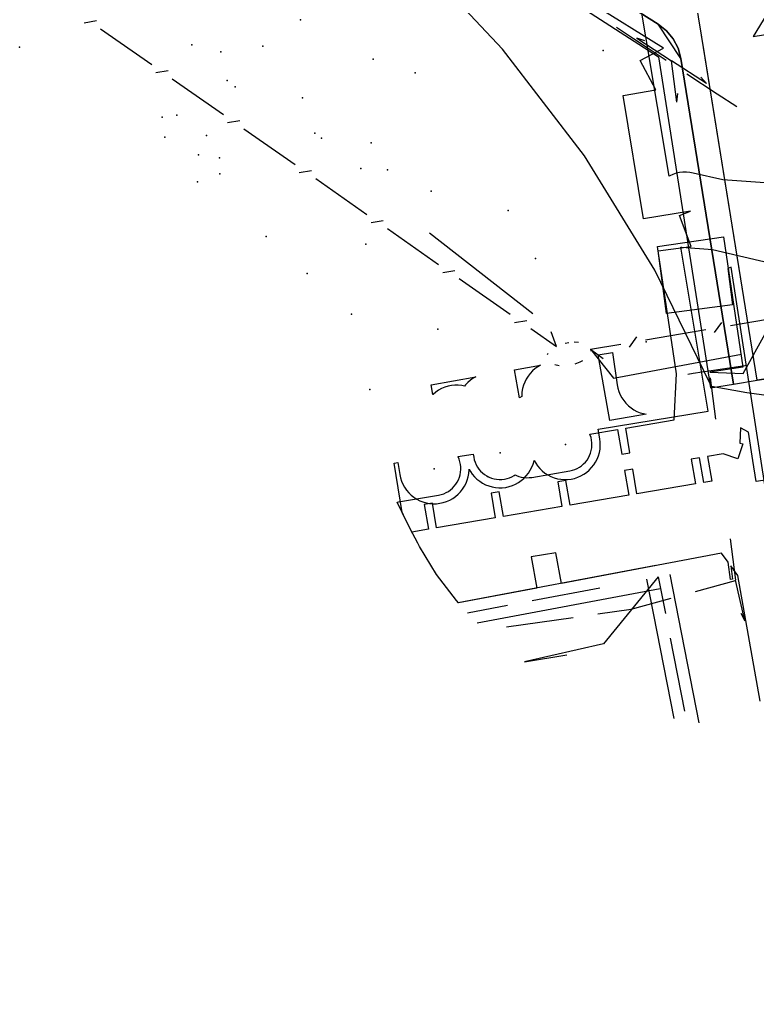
# Model space of a CAD drawing. Header units: metres. Extents: x -3782 to -2031, y 18790 to 19846.
# Drawn here: x -2536.9 to -2492.5, y 19607.6 to 19666 of the extents above; entities that cross this region are included whole.
import ezdxf

# ---------------------------------------------------------------- set-up
doc = ezdxf.new("R2010")
doc.units = ezdxf.units.M
for name, color, linetype in [('BOUNDARY', 7, 'Continuous'), ('CURB', 7, 'Continuous'), ('ELECTR_CABLE', 7, 'Continuous'), ('ELECTR_CABLE_COMM', 7, 'Continuous'), ('GAS', 7, 'Continuous'), ('GRASS', 7, 'Continuous'), ('GROUND', 7, 'Continuous'), ('HEAT', 7, 'Continuous'), ('OVERHEAD_POWER_LINE', 7, 'Continuous'), ('ROAD', 7, 'Continuous'), ('SIDEWALK_PATH', 7, 'Continuous'), ('TREE', 7, 'Continuous'), ('WATER_PIPELINE', 7, 'Continuous')]:
    doc.layers.add(name, color=color, linetype=linetype)

msp = doc.modelspace()

# ---------------------------------------------------------------- linework, layer by layer
at = {"layer": 'BOUNDARY'}
msp.add_lwpolyline([(-2419.987, 19607.631), (-2426.816, 19611.058), (-2433.941, 19613.818), (-2441.277, 19615.881), (-2441.355, 19615.925), (-2444.139, 19617.811), (-2445.697, 19618.812), (-2447.681, 19620.711), (-2449.238, 19622.35), (-2455.079, 19627.414), (-2461.381, 19631.891), (-2468.086, 19635.738), (-2475.131, 19638.921), (-2482.451, 19641.409), (-2489.976, 19643.178), (-2493.199, 19643.614), (-2495.313, 19644.008), (-2495.42, 19644.205), (-2498.71, 19650.978), (-2502.947, 19657.843), (-2507.854, 19664.246), (-2513.381, 19670.122)], dxfattribs=at)
at = {"layer": 'CURB'}
for points in [[(-2493.995, 19644.144), (-2497.152, 19663.688), (-2498.515, 19665.748), (-2523.954, 19681.775), (-2525.463, 19681.149)], [(-2495.889, 19664.958), (-2496.268, 19667.304), (-2496.792, 19669.391)], [(-2492.564, 19644.375), (-2495.889, 19664.958)]]:
    msp.add_lwpolyline(points, dxfattribs=at)
at = {"layer": 'ELECTR_CABLE'}
for points in [[(-2501.019, 19665.564), (-2500, 19664.889)], [(-2500, 19664.889), (-2499.065, 19664.27)], [(-2499.065, 19664.27), (-2498.039, 19663.59)], [(-2496.789, 19662.762), (-2494.975, 19661.561)], [(-2494.975, 19661.561), (-2493.796, 19660.809)], [(-2493.166, 19645.258), (-2496.411, 19644.779)], [(-2496.411, 19644.779), (-2496.733, 19644.731)], [(-2496.28, 19631.701), (-2493.873, 19632.368)], [(-2500.132, 19630.633), (-2497.725, 19631.3)], [(-2502.132, 19630.354), (-2500.132, 19630.633)], [(-2507.616, 19629.587), (-2503.617, 19630.146)]]:
    msp.add_lwpolyline(points, dxfattribs=at)
for points in [[(-2499.677, 19642.271), (-2501.419, 19641.961), (-2502.121, 19645.899), (-2501.264, 19646.051), (-2500.973, 19644.099), (-2500.933, 19643.897), (-2500.873, 19643.7), (-2500.794, 19643.51), (-2500.696, 19643.328), (-2500.582, 19643.157), (-2500.451, 19642.998), (-2500.305, 19642.852), (-2500.146, 19642.721), (-2499.974, 19642.607), (-2499.792, 19642.51), (-2499.602, 19642.431), (-2499.405, 19642.372), (-2499.23, 19642.337)], [(-2507.137, 19645.004), (-2505.585, 19645.28), (-2505.74, 19645.192), (-2505.908, 19645.073), (-2506.063, 19644.937), (-2506.204, 19644.787), (-2506.331, 19644.624), (-2506.44, 19644.45), (-2506.532, 19644.265), (-2506.605, 19644.073), (-2506.659, 19643.874), (-2506.693, 19643.67), (-2506.708, 19643.465), (-2506.706, 19643.405), (-2506.836, 19643.318)], [(-2512.153, 19644.11), (-2509.473, 19644.588), (-2509.627, 19644.499), (-2509.795, 19644.38), (-2509.951, 19644.244), (-2510.092, 19644.094), (-2510.141, 19644.032), (-2510.315, 19644.065), (-2510.52, 19644.084), (-2510.726, 19644.082), (-2510.931, 19644.061), (-2511.133, 19644.019), (-2511.33, 19643.958), (-2511.52, 19643.878), (-2511.701, 19643.779), (-2511.871, 19643.664), (-2512.03, 19643.532), (-2512.047, 19643.514)]]:
    msp.add_lwpolyline(points, close=True, dxfattribs=at)
at = {"layer": 'ELECTR_CABLE_COMM'}
for points in [[(-2532.985, 19665.838), (-2532.247, 19665.97)], [(-2532, 19665.475), (-2528.925, 19663.333)], [(-2528.679, 19662.838), (-2527.941, 19662.97)], [(-2527.694, 19662.475), (-2524.619, 19660.333)], [(-2524.373, 19659.838), (-2523.635, 19659.97)], [(-2523.388, 19659.476), (-2520.313, 19657.333)], [(-2520.067, 19656.839), (-2519.329, 19656.971)], [(-2519.082, 19656.476), (-2516.007, 19654.334)], [(-2515.761, 19653.839), (-2515.023, 19653.971)], [(-2514.777, 19653.476), (-2511.701, 19651.334)], [(-2506.035, 19648.37), (-2512.245, 19653.195)], [(-2511.455, 19650.839), (-2510.717, 19650.971)], [(-2510.471, 19650.477), (-2507.396, 19648.334)], [(-2494.179, 19647.668), (-2490.557, 19648.285)], [(-2507.149, 19647.84), (-2506.411, 19647.972)], [(-2506.165, 19647.477), (-2504.627, 19646.406)], [(-2495.135, 19647.236), (-2494.702, 19647.848)], [(-2504.627, 19646.406), (-2504.948, 19647.283)], [(-2500.236, 19646.368), (-2499.803, 19646.979)], [(-2499.28, 19646.799), (-2495.658, 19647.416)], [(-2504.098, 19646.602), (-2503.887, 19646.649)], [(-2503.567, 19646.679), (-2503.303, 19646.668)], [(-2502.57, 19646.239), (-2500.759, 19646.548)], [(-2505.157, 19645.919), (-2505.125, 19645.997)], [(-2502.57, 19646.239), (-2502.565, 19646.118)], [(-2502.57, 19646.239), (-2501.202, 19644.502)], [(-2502.57, 19646.239), (-2501.817, 19645.687)], [(-2501.202, 19644.502), (-2493.515, 19645.949)], [(-2504.459, 19645.245), (-2504.73, 19645.294)], [(-2503.221, 19645.463), (-2503.517, 19645.351)], [(-2503.063, 19645.55), (-2503.221, 19645.463)]]:
    msp.add_lwpolyline(points, dxfattribs=at)
at = {"layer": 'GAS'}
msp.add_lwpolyline([(-2486.392, 19639.249), (-2492.639, 19638.305), (-2492.83, 19639.566), (-2493.084, 19641.253), (-2493.57, 19641.523), (-2493.613, 19640.611), (-2493.438, 19640.553), (-2493.731, 19639.666), (-2494.613, 19639.957), (-2495.547, 19639.799), (-2495.296, 19638.32), (-2495.781, 19638.237), (-2496.032, 19639.716), (-2496.525, 19639.633), (-2496.274, 19638.154), (-2499.791, 19637.558), (-2500.041, 19639.037), (-2500.534, 19638.954), (-2500.284, 19637.475), (-2503.8, 19636.879), (-2504.051, 19638.358), (-2504.544, 19638.274), (-2504.293, 19636.795), (-2507.81, 19636.2), (-2508.06, 19637.678), (-2508.553, 19637.595), (-2508.303, 19636.116), (-2511.819, 19635.52), (-2512.07, 19636.999), (-2512.563, 19636.916), (-2512.312, 19635.437), (-2513.308, 19635.268), (-2513.412, 19635.47), (-2514.189, 19637.068), (-2514.112, 19637.077), (-2511.699, 19637.485), (-2511.546, 19637.519), (-2511.397, 19637.568), (-2511.253, 19637.631), (-2511.116, 19637.707), (-2510.987, 19637.797), (-2510.868, 19637.899), (-2510.759, 19638.012), (-2510.662, 19638.136), (-2510.577, 19638.268), (-2510.506, 19638.408), (-2510.449, 19638.554), (-2510.406, 19638.705), (-2510.379, 19638.86), (-2510.367, 19639.017), (-2510.37, 19639.174), (-2510.388, 19639.329), (-2510.422, 19639.483), (-2510.471, 19639.632), (-2510.534, 19639.776), (-2510.543, 19639.793), (-2509.623, 19639.949), (-2509.59, 19639.754), (-2509.557, 19639.601), (-2509.508, 19639.452), (-2509.445, 19639.308), (-2509.368, 19639.171), (-2509.278, 19639.042), (-2509.176, 19638.923), (-2509.063, 19638.814), (-2508.939, 19638.717), (-2508.807, 19638.633), (-2508.721, 19638.589), (-2508.72, 19638.581), (-2508.708, 19638.583), (-2508.667, 19638.562), (-2508.521, 19638.505), (-2508.37, 19638.462), (-2508.215, 19638.435), (-2508.058, 19638.422), (-2507.901, 19638.426), (-2507.745, 19638.444), (-2507.592, 19638.478), (-2507.443, 19638.527), (-2507.299, 19638.59), (-2507.162, 19638.667), (-2507.108, 19638.705), (-2507.033, 19638.667), (-2506.887, 19638.61), (-2506.736, 19638.567), (-2506.581, 19638.54), (-2506.425, 19638.528), (-2506.268, 19638.531), (-2506.112, 19638.55), (-2503.822, 19638.938), (-2503.669, 19638.972), (-2503.52, 19639.021), (-2503.376, 19639.084), (-2503.239, 19639.161), (-2503.11, 19639.251), (-2502.991, 19639.353), (-2502.882, 19639.466), (-2502.785, 19639.59), (-2502.701, 19639.722), (-2502.63, 19639.862), (-2502.572, 19640.008), (-2502.53, 19640.159), (-2502.503, 19640.314), (-2502.491, 19640.471), (-2502.494, 19640.628), (-2502.512, 19640.784), (-2502.546, 19640.937), (-2502.595, 19641.086), (-2502.617, 19641.136), (-2500.952, 19641.418), (-2500.702, 19639.94), (-2500.209, 19640.023), (-2500.459, 19641.502), (-2497.552, 19641.994), (-2497.421, 19644.771), (-2498.555, 19652.4), (-2494.599, 19652.988), (-2493.436, 19645.166), (-2495.414, 19644.872), (-2493.416, 19644.778), (-2493.416, 19644.776), (-2486.307, 19657.584)], dxfattribs=at)
at = {"layer": 'GRASS'}
msp.add_lwpolyline([(-2523.954, 19681.775), (-2524.171, 19681.878), (-2524.403, 19681.925), (-2524.64, 19681.917), (-2524.871, 19681.853), (-2525.08, 19681.735), (-2525.253, 19681.573), (-2525.382, 19681.375), (-2525.463, 19681.149), (-2498.492, 19663.795), (-2495.376, 19643.921), (-2493.995, 19644.144), (-2497.152, 19663.688), (-2497.321, 19664.304), (-2497.612, 19664.865), (-2498.014, 19665.352), (-2498.515, 19665.748)], close=True, dxfattribs=at)
at = {"layer": 'GROUND'}
for points in [[(-2523.954, 19681.775), (-2498.515, 19665.748), (-2498.014, 19665.352), (-2497.612, 19664.865), (-2497.321, 19664.304), (-2497.152, 19663.688), (-2493.995, 19644.144), (-2492.564, 19644.375), (-2490.868, 19644.65)], [(-2489.976, 19643.178), (-2493.199, 19643.614), (-2495.313, 19644.008), (-2495.42, 19644.205), (-2498.71, 19650.978), (-2502.947, 19657.843), (-2507.854, 19664.246), (-2513.381, 19670.122)]]:
    msp.add_lwpolyline(points, dxfattribs=at)
at = {"layer": 'HEAT'}
for points in [[(-2491.76, 19666.717), (-2492.81, 19665.015), (-2490.833, 19665.32), (-2484.103, 19621.824), (-2486.08, 19621.518), (-2487.971, 19622.161), (-2489.703, 19622.569), (-2494.128, 19651.166), (-2494.338, 19651.087), (-2494.052, 19648.895), (-2498.018, 19648.376), (-2498.511, 19652.143), (-2496.527, 19652.403), (-2497.229, 19654.275), (-2496.566, 19654.524), (-2499.398, 19654.056), (-2500.625, 19661.472), (-2498.652, 19661.798), (-2499.597, 19663.561), (-2498.19, 19664.315), (-2502.58, 19667.022)], [(-2510.529, 19631.04), (-2498.649, 19633.277)], [(-2498.518, 19632.579), (-2501.799, 19628.563)], [(-2499.214, 19632.442), (-2497.572, 19624.084)], [(-2498.518, 19632.579), (-2498.085, 19630.379)], [(-2497.821, 19632.716), (-2496.074, 19623.825)], [(-2509.391, 19629.809), (-2498.386, 19631.882)], [(-2506.08, 19631.155), (-2502.021, 19631.92)], [(-2509.96, 19630.425), (-2507.554, 19630.878)], [(-2497.796, 19628.908), (-2496.931, 19624.508)], [(-2501.799, 19628.563), (-2506.545, 19627.477)]]:
    msp.add_lwpolyline(points, dxfattribs=at)
at = {"layer": 'OVERHEAD_POWER_LINE'}
for points in [[(-2499.806, 19664.906), (-2497.707, 19663.548)], [(-2499.314, 19664.748), (-2499.806, 19664.906)], [(-2497.402, 19661.067), (-2497.707, 19663.548)], [(-2495.606, 19662.193), (-2497.707, 19663.548)], [(-2495.606, 19662.193), (-2495.954, 19662.577)], [(-2497.402, 19661.067), (-2497.33, 19661.58)], [(-2495.06, 19642.046), (-2495.365, 19644.527)], [(-2494.192, 19634.859), (-2493.87, 19632.38)], [(-2493.304, 19629.945), (-2493.87, 19632.38)], [(-2493.547, 19630.401), (-2493.304, 19629.945)]]:
    msp.add_lwpolyline(points, dxfattribs=at)
at = {"layer": 'ROAD'}
msp.add_lwpolyline([(-2490.868, 19644.65), (-2492.563, 19644.376), (-2492.564, 19644.376), (-2492.564, 19644.377), (-2495.733, 19663.996), (-2496.268, 19667.304)], dxfattribs=at)
at = {"layer": 'SIDEWALK_PATH'}
msp.add_lwpolyline([(-2523.954, 19681.775), (-2498.515, 19665.748), (-2498.014, 19665.352), (-2497.612, 19664.865), (-2497.321, 19664.304), (-2497.152, 19663.688), (-2493.995, 19644.144), (-2492.564, 19644.375), (-2495.733, 19663.996), (-2496.268, 19667.304)], dxfattribs=at)
at = {"layer": 'TREE'}
for p in [(-2520.002, 19666.004), (-2526.527, 19664.498), (-2522.256, 19664.421), (-2536.873, 19664.363), (-2524.771, 19664.079), (-2501.828, 19664.171), (-2515.637, 19663.652), (-2513.104, 19662.827), (-2524.395, 19662.376), (-2523.915, 19661.99), (-2519.882, 19661.324), (-2528.303, 19660.168), (-2527.422, 19660.284), (-2519.13, 19659.213), (-2528.133, 19658.96), (-2525.644, 19659.074), (-2518.733, 19658.897), (-2515.753, 19658.628), (-2526.112, 19657.91), (-2524.857, 19657.723), (-2516.375, 19657.089), (-2514.78, 19656.999), (-2526.18, 19656.293), (-2524.841, 19656.765), (-2512.141, 19655.734), (-2507.525, 19654.556), (-2522.066, 19652.997), (-2516.076, 19652.546), (-2505.882, 19651.683), (-2519.587, 19650.776), (-2516.938, 19648.34), (-2511.755, 19647.441), (-2499.234, 19646.674), (-2515.837, 19643.819), (-2504.09, 19640.516), (-2508.013, 19640.022), (-2511.966, 19639.063)]:
    msp.add_point(p, dxfattribs=at)
at = {"layer": 'WATER_PIPELINE'}
for points in [[(-2482.349, 19655.521), (-2494.63, 19656.397), (-2496.415, 19656.814), (-2496.618, 19656.851), (-2496.823, 19656.868), (-2497.029, 19656.865), (-2497.234, 19656.842), (-2497.435, 19656.798), (-2497.632, 19656.735), (-2497.821, 19656.653), (-2497.865, 19656.629), (-2499.959, 19669.194)], [(-2492.4, 19625.108), (-2493.723, 19632.668), (-2494.146, 19633.239), (-2494.043, 19632.445), (-2494.17, 19632.428), (-2494.304, 19633.452), (-2494.706, 19633.995), (-2504.325, 19632.184), (-2504.67, 19634.017), (-2506.15, 19633.771), (-2505.799, 19631.907), (-2510.511, 19631.02), (-2510.634, 19631.152), (-2511.822, 19632.718), (-2512.85, 19634.394), (-2512.958, 19634.591), (-2513.412, 19635.47), (-2513.884, 19636.44), (-2514.375, 19639.401), (-2514.157, 19639.437), (-2514.038, 19638.719), (-2513.994, 19638.518), (-2513.931, 19638.321), (-2513.849, 19638.132), (-2513.748, 19637.952), (-2513.631, 19637.783), (-2513.497, 19637.626), (-2513.349, 19637.483), (-2513.188, 19637.355), (-2513.014, 19637.243), (-2512.831, 19637.149), (-2512.639, 19637.074), (-2512.441, 19637.017), (-2512.238, 19636.981), (-2512.033, 19636.964), (-2511.827, 19636.967), (-2511.622, 19636.991), (-2511.421, 19637.035), (-2511.225, 19637.098), (-2511.036, 19637.18), (-2510.855, 19637.28), (-2510.686, 19637.398), (-2510.529, 19637.531), (-2510.386, 19637.679), (-2510.258, 19637.841), (-2510.146, 19638.014), (-2510.052, 19638.198), (-2509.977, 19638.389), (-2509.92, 19638.588), (-2509.884, 19638.79), (-2509.867, 19638.996), (-2509.868, 19639.042), (-2509.795, 19638.911), (-2509.678, 19638.742), (-2509.544, 19638.585), (-2509.396, 19638.442), (-2509.235, 19638.314), (-2509.061, 19638.202), (-2508.878, 19638.108), (-2508.686, 19638.033), (-2508.488, 19637.976), (-2508.285, 19637.94), (-2508.08, 19637.923), (-2507.874, 19637.926), (-2507.669, 19637.95), (-2507.468, 19637.994), (-2507.272, 19638.057), (-2507.083, 19638.139), (-2506.902, 19638.239), (-2506.733, 19638.357), (-2506.576, 19638.49), (-2506.433, 19638.638), (-2506.305, 19638.8), (-2506.193, 19638.973), (-2506.099, 19639.157), (-2506.024, 19639.348), (-2505.967, 19639.547), (-2505.963, 19639.569), (-2505.872, 19639.405), (-2505.755, 19639.236), (-2505.621, 19639.079), (-2505.473, 19638.936), (-2505.312, 19638.808), (-2505.138, 19638.696), (-2504.955, 19638.602), (-2504.763, 19638.527), (-2504.565, 19638.47), (-2504.362, 19638.434), (-2504.157, 19638.417), (-2503.951, 19638.42), (-2503.746, 19638.444), (-2503.545, 19638.488), (-2503.349, 19638.551), (-2503.16, 19638.633), (-2502.979, 19638.733), (-2502.81, 19638.851), (-2502.653, 19638.984), (-2502.51, 19639.132), (-2502.382, 19639.294), (-2502.27, 19639.467), (-2502.176, 19639.651), (-2502.101, 19639.842), (-2502.044, 19640.041), (-2502.008, 19640.243), (-2501.991, 19640.449), (-2501.994, 19640.655), (-2502.018, 19640.86), (-2502.114, 19641.435), (-2495.518, 19642.53), (-2497.156, 19652.369), (-2497.09, 19652.361), (-2495.262, 19652.231), (-2483.954, 19649.586)], [(-2506.534, 19627.47), (-2504.007, 19627.901)]]:
    msp.add_lwpolyline(points, dxfattribs=at)

doc.saveas('drawing.dxf')
